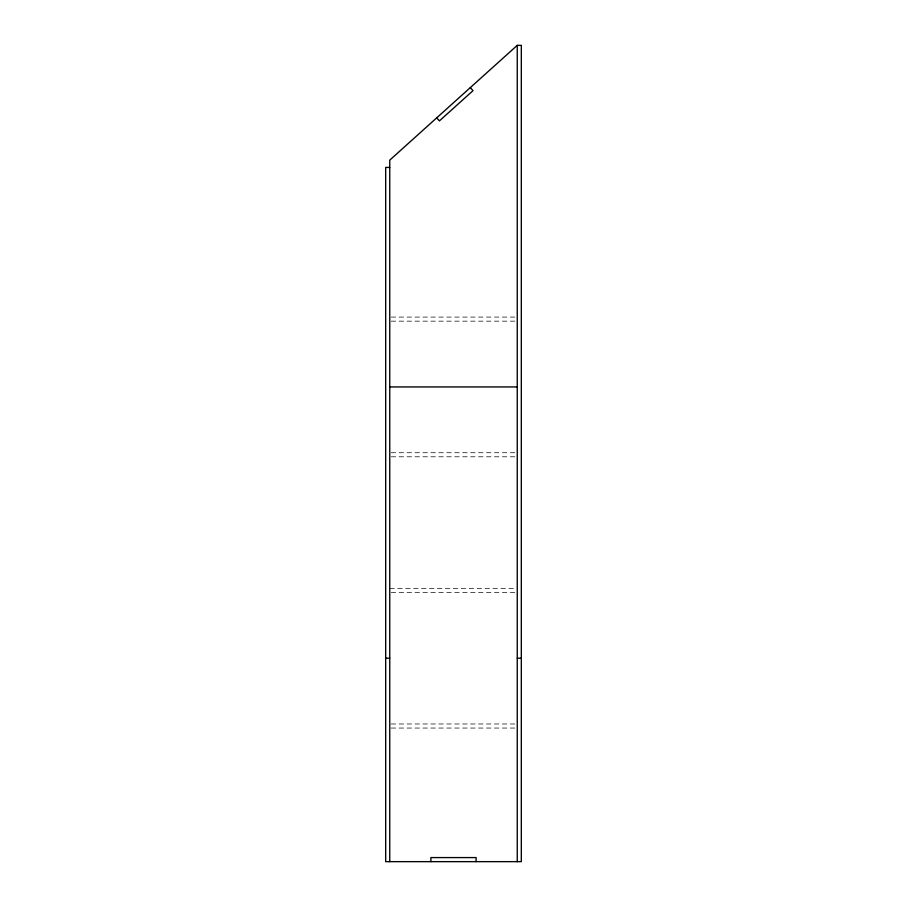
<?xml version="1.0" encoding="UTF-8"?>
<svg xmlns="http://www.w3.org/2000/svg" width="907" height="907" viewBox="0 0 907 907"><rect width="100%" height="100%" fill="white"/><g stroke="black" fill="none" stroke-linecap="round" stroke-linejoin="round"><path stroke-width="0.68" stroke-dasharray="4.54 3.4" d="M391.166 317.087L515.834 317.087M391.166 321.157L517.251 321.157M391.166 452.718L515.834 452.718M391.166 456.788L517.251 456.788M389.749 588.348L515.834 588.348M391.166 592.418L515.834 592.418M391.166 723.979L515.834 723.979M391.166 728.049L515.834 728.049"/><path stroke-width="1.36" d="M389.749 167.432L385.679 167.432L385.679 861.65L521.321 861.65L521.321 45.35L517.251 45.35L389.749 160.142L389.749 861.65M389.749 386.938L517.251 386.938M385.679 658.199L389.749 658.199M517.251 658.199L521.321 658.199M470.302 87.628L473.023 90.643L439.419 120.903L436.698 117.876M517.251 45.35L517.251 861.65M476.107 861.65L476.107 857.58L430.893 857.58L430.893 861.65"/></g></svg>
